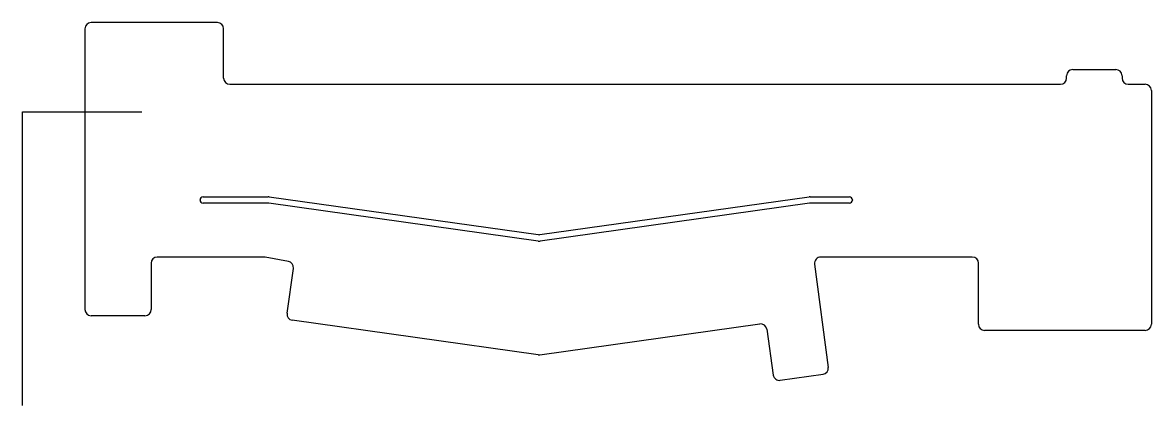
# Model space of a CAD drawing. Extents: x 0 to 366, y 0 to 124.
import ezdxf

# ---------------------------------------------------------------- set-up
doc = ezdxf.new("R2010")
doc.units = 0
doc.header["$MEASUREMENT"] = 0

msp = doc.modelspace()

# ---------------------------------------------------------------- linework, layer by layer
at = {"linetype": 'Continuous'}
for p, q in [((20.21, 122.25), (20.21, 31.1)), ((63.21, 124.25), (22.21, 124.25)), ((65.21, 106.25), (65.21, 122.25)), ((338.66, 106.25), (338.66, 107.01)), ((340.66, 109.01), (354.66, 109.01)), ((356.66, 107.01), (356.66, 106.25)), ((67.21, 104.25), (336.66, 104.25)), ((358.66, 104.25), (364.19, 104.25)), ((366.19, 102.25), (366.19, 26.34)), ((0, 0), (0, 95.25)), ((0, 95.25), (38.67, 95.25)), ((57.58, 66.65), (57.58, 66.7)), ((58.58, 67.7), (79.68, 67.7)), ((79.96, 67.68), (167.28, 55.42)), ((167.84, 55.42), (255.18, 67.68)), ((255.45, 67.7), (268.23, 67.7)), ((269.23, 66.7), (269.23, 66.65)), ((79.56, 65.65), (58.58, 65.65)), ((167.29, 53.34), (79.84, 65.63)), ((255.25, 65.63), (167.85, 53.34)), ((268.23, 65.65), (255.53, 65.65)), ((78.3, 48.15), (43.71, 48.15)), ((86.22, 46.72), (78.66, 48.12)), ((308.09, 48.15), (258.92, 48.15)), ((41.71, 46.15), (41.71, 31.1)), ((85.79, 29.91), (87.84, 44.48)), ((256.94, 45.89), (261.36, 12.36)), ((310.09, 26.34), (310.09, 46.15)), ((39.71, 29.1), (22.21, 29.1)), ((167.28, 16.43), (87.5, 27.65)), ((167.84, 16.43), (239.16, 26.46)), ((241.42, 24.76), (243.52, 9.85)), ((364.19, 24.34), (312.09, 24.34)), ((261.36, 12.36), (261.36, 12.34)), ((245.78, 8.15), (259.66, 10.1))]:
    msp.add_line(p, q, dxfattribs=at)
for centre, radius, start, end in [((22.21, 122.25), 2, 90, 180), ((63.21, 122.25), 2, 0, 90), ((67.21, 106.25), 2, 180, 270), ((336.66, 106.25), 2, 270, 0), ((340.66, 107.01), 2, 90, 180), ((354.66, 107.01), 2, 0, 90), ((358.66, 106.25), 2, 180, 270), ((364.19, 102.25), 2, 0, 90), ((58.58, 66.7), 1, 90, 180), ((58.58, 66.65), 1, 180, 270), ((79.68, 65.7), 2, 82.0052, 90), ((255.45, 65.7), 2, 90, 97.9938), ((268.23, 66.7), 1, 0, 90), ((268.23, 66.65), 1, 270, 0), ((79.56, 63.65), 2, 82.002, 90), ((255.53, 63.65), 2, 90, 98.0027), ((167.56, 57.4), 2, 262.0052, 277.9938), ((167.57, 55.32), 2, 262.002, 278.0027), ((43.71, 46.15), 2, 90, 180), ((78.3, 46.15), 2, 79.5502, 90), ((258.92, 46.15), 2, 90, 187.5167), ((308.09, 46.15), 2, 0, 90), ((85.86, 44.76), 2, 351.9993, 79.5502), ((22.21, 31.1), 2, 180, 270), ((39.71, 31.1), 2, 270, 0), ((87.77, 29.63), 2, 171.9993, 261.9993), ((239.44, 24.48), 2, 7.9996, 97.9996), ((312.09, 26.34), 2, 180, 270), ((364.19, 26.34), 2, 270, 0), ((167.56, 18.42), 2, 261.9993, 277.9996), ((259.38, 12.08), 2, 278.0009, 7.5167), ((245.5, 10.13), 2, 187.9996, 278.0009)]:
    msp.add_arc(centre, radius, start, end, dxfattribs=at)

doc.saveas('drawing.dxf')
